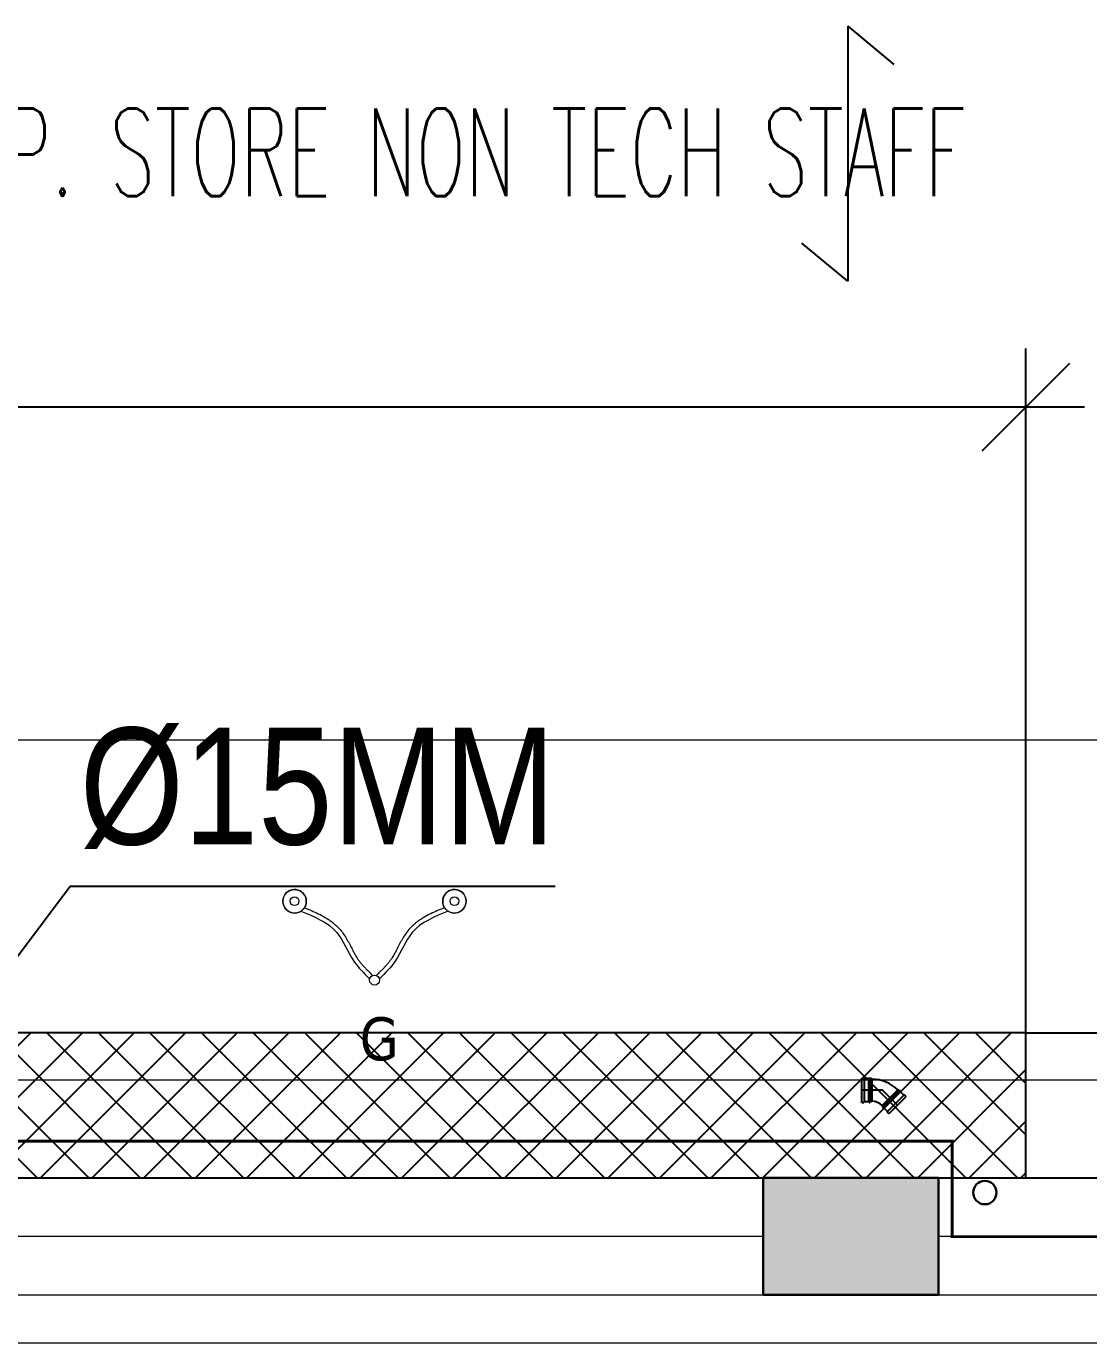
# Model space of a CAD drawing. Header units: inches. Extents: x 5899882 to 5988838, y -468923 to -96891.
# Drawn here: x 5961421 to 5963241, y -300615 to -298361 of the extents above; entities that cross this region are included whole.
import ezdxf

# ---------------------------------------------------------------- set-up
doc = ezdxf.new("R2010")
doc.units = ezdxf.units.IN
doc.header["$MEASUREMENT"] = 0
doc.linetypes.add('1', pattern=[0])
doc.layers.get('Defpoints').update_dxf_attribs({"color": 8})
for name, color, linetype in [('0- SLC ARCH LAYOUT', 7, 'Continuous'), ('0- SLC DIMENSION', 7, 'Continuous'), ('0-SLC RCC 2ND. FLOOR', 7, 'Continuous'), ('0-SLC-40 MM Waste water pipe', 3, 'Continuous'), ('0-SLC-DOMESTIC LINE', 5, 'DOMESTIC_LINE'), ('0-SLC-Raised portion', 1, 'Continuous')]:
    doc.layers.add(name, color=color, linetype=linetype)
for name, color, linetype, lineweight in [('ARLC-COL', 8, 'Continuous', 30), ('ARLC-DOOR-W', 8, 'Continuous', 5), ('ARLC-FURN', 8, 'Continuous', 9), ('ARLC-GAS BURNER', 8, 'Continuous', 5), ('ARLC-HATCH-C', 8, 'Continuous', 5), ('ARLC-TEXT0', 8, 'Continuous', 20), ('ARLC-WALL', 8, 'Continuous', 15)]:
    doc.layers.add(name, color=color, linetype=linetype, lineweight=lineweight)
doc.styles.add('ARIAL', font='tahoma.ttf')
doc.styles.add('RS', font='simplex8.shx', dxfattribs={"width": 0.6, "height": 150})
doc.styles.get("Standard").update_dxf_attribs({"font": 'arial.ttf'})
doc.styles.add('swis cn bt', font='swissc.ttf')
doc.linetypes.add('DOMESTIC_LINE', pattern='A,0.5,-0.2,["DWS",ARIAL,S=0.1,R=0,X=-0.1,Y=-0.05],-0.25', length=0.95)
doc.dimstyles.new('SLC', dxfattribs={"dimtxt": 200, "dimasz": 150, "dimexe": 100, "dimexo": 0, "dimgap": 50, "dimtad": 1, "dimdec": 0, "dimrnd": 5, "dimzin": 1, "dimdsep": 46, "dimtxsty": 'swis cn bt', "dimblk": 'OBLIQUE', "dimcen": 60, "dimdle": 100, "dimclrd": 256, "dimclre": 256, "dimclrt": 256, "dimazin": 0, "dimtfac": 1, "dimtdec": 0, "dimtofl": 0, "dimtmove": 0, "dimatfit": 3, "dimfxl": 0.18, "dimtolj": 1, "dimtzin": 0, "dimarcsym": 0})

# ---------------------------------------------------------------- blocks, each defined once
blk = doc.blocks.new('RFGREG')
at = {"layer": 'ARLC-GAS BURNER'}
for centre, radius in [((5822272.070768498, -124202.1893956452), 20.10720935384206), ((5822545.908537333, -124202.1893956452), 20.10720935384206), ((5822272.070768498, -124202.1893956452), 7.515690168781719), ((5822545.908537333, -124202.1893956452), 7.515690168781719), ((5822408.989652915, -124337.2598644519), 8.477221819872181), ((5822408.989652915, -124337.2598644519), 8.477221819872181)]:
    blk.add_circle(centre, radius, dxfattribs=at)
for centre, start, end in [((5822272.070768498, -124202.1893956452), 326.8884197447809, 302.9163751820741), ((5822545.908537333, -124202.1893956452), 237.0836248179259, 213.1115802542119)]:
    blk.add_arc(centre, 20.10720935398156, start, end, dxfattribs=at)
for points, knots in [([(5822288.912734442, -124213.1733863182), (5822287.284975689, -124212.5209903573), (5822294.997909827, -124215.5834849091), (5822306.829996289, -124220.6282213959), (5822316.669693973, -124225.4155811719), (5822324.320399028, -124229.6955316882), (5822329.945347056, -124233.1872457811), (5822335.390186883, -124236.9825287234), (5822340.607669981, -124241.1163770618), (5822345.546998465, -124245.623449869), (5822350.98655748, -124251.4254177199), (5822356.4974928, -124258.7699891576), (5822361.837886473, -124267.4820388253), (5822366.584874505, -124276.2943396331), (5822371.021913623, -124284.9380100645), (5822375.398988386, -124293.1452035071), (5822379.461768389, -124299.873473899), (5822383.367556197, -124305.3075867682), (5822387.062168133, -124309.8651567367), (5822391.091560405, -124314.3802067289), (5822395.478378108, -124318.9609738463), (5822400.236446774, -124323.7105546161), (5822403.650444264, -124327.0472011897), (5822405.426117113, -124328.7826426323)], [0, 0, 0, 0, 0.738277492306965, 1.47655498461393, 2.214832476920895, 2.583971223074378, 2.95310996922786, 3.322248715381343, 3.691387461534825, 4.060526207688308, 4.42966495384179, 5.003329291541268, 5.576993629240746, 6.150657966940224, 6.724322304639702, 7.297986642339179, 7.871650980038657, 8.267742593091194, 8.66383420614373, 9.059925819196266, 9.456017432248801, 9.852109045301338, 10.24820065835387, 10.24820065835387, 10.24820065835387, 10.24820065835387]), ([(5822529.066571387, -124213.1733863182), (5822530.69433014, -124212.5209903573), (5822522.981396003, -124215.5834849091), (5822511.149309541, -124220.6282213959), (5822501.309611857, -124225.4155811719), (5822493.658906802, -124229.6955316882), (5822488.033958774, -124233.1872457811), (5822482.589118946, -124236.9825287234), (5822477.371635849, -124241.1163770618), (5822472.432307365, -124245.623449869), (5822466.99274835, -124251.4254177199), (5822461.481813029, -124258.7699891576), (5822456.141419357, -124267.4820388253), (5822451.394431325, -124276.2943396331), (5822446.957392207, -124284.9380100645), (5822442.580317444, -124293.1452035071), (5822438.517537441, -124299.873473899), (5822434.611749633, -124305.3075867682), (5822430.917137697, -124309.8651567367), (5822426.887745425, -124314.3802067289), (5822422.500927722, -124318.9609738463), (5822417.742859056, -124323.7105546161), (5822414.328861566, -124327.0472011897), (5822412.553188717, -124328.7826426323)], [0, 0, 0, 0, 0.738277492306965, 1.47655498461393, 2.214832476920895, 2.583971223074378, 2.95310996922786, 3.322248715381343, 3.691387461534825, 4.060526207688308, 4.42966495384179, 5.003329291541268, 5.576993629240746, 6.150657966940224, 6.724322304639702, 7.297986642339179, 7.871650980038657, 8.267742593091194, 8.66383420614373, 9.059925819196266, 9.456017432248801, 9.852109045301338, 10.24820065835387, 10.24820065835387, 10.24820065835387, 10.24820065835387]), ([(5822282.785114285, -124218.9895988131), (5822306.061613195, -124228.4940432083), (5822347.979653743, -124245.6103495346), (5822367.396088498, -124302.3038251843), (5822390.592485375, -124324.9971157746), (5822400.066929175, -124334.2660685122)], [0, 0, 0, 0, 88.9716904361041, 160.226799647873, 209.4255196851703, 209.4255196851703, 209.4255196851703, 209.4255196851703]), ([(5822535.194191545, -124218.9895988131), (5822511.917692635, -124228.4940432083), (5822469.999652087, -124245.6103495346), (5822450.583217332, -124302.3038251843), (5822427.386820455, -124324.9971157746), (5822417.912376654, -124334.2660685122)], [0, 0, 0, 0, 88.9716904361041, 160.226799647873, 209.4255196851703, 209.4255196851703, 209.4255196851703, 209.4255196851703])]:
    blk.add_open_spline(points, degree=3, knots=knots, dxfattribs=at)
at = {"layer": 'ARLC-GAS BURNER', "insert": (5822417.17597674, -124438.3187295147), "char_height": 73.57202424491702, "attachment_point": 5, "style": 'ARIAL'}
blk.add_mtext('\\A1;G', dxfattribs=at)
blk = doc.blocks.new('A$C3DAD2E9A')
at = {"layer": 'ARLC-HATCH-C', "ltscale": 0.1}
for points in [[(17797.21052536089, -26486.0000000037), (17797.21052536089, -26286.0000000037), (17497.21052536089, -26286.0000000037), (17497.21052536089, -26486.0000000037)], [(17797.21052631456, -26486.00000000183), (17797.21052631456, -26286.00000000183), (17497.21052536089, -26286.00000000183), (17497.21052536089, -26486.00000000183)]]:
    blk.add_hatch(color=256, dxfattribs=at).paths.add_polyline_path(points)
at = {"layer": 'ARLC-COL'}
for points in [[(17497.21052536089, -26286.0000000037), (17797.21052536089, -26286.0000000037), (17797.21052536089, -26486.0000000037), (17497.21052536089, -26486.0000000037)], [(17497.21052536089, -26286.00000000183), (17797.21052631456, -26286.00000000183), (17797.21052631456, -26486.00000000183), (17497.21052536089, -26486.00000000183)]]:
    blk.add_lwpolyline(points, close=True, dxfattribs=at)
at = {"layer": 'ARLC-DOOR-W'}
for p, q in [((15097.21052536089, -26286.0000000018), (17497.21052536089, -26286.00000000183)), ((17797.21052631456, -26286.00000000183), (20197.21052631456, -26286.00000000186)), ((17497.21052536089, -26386.00000000183), (15097.21052536089, -26386.00000000183)), ((20197.21052631456, -26386.00000000186), (17797.21052631456, -26386.00000000186)), ((15097.21052536089, -26486.00000000183), (17497.21052536089, -26486.00000000183)), ((17797.21052631456, -26486.00000000186), (20197.21052631456, -26486.00000000186))]:
    blk.add_line(p, q, dxfattribs=at)
at = {"layer": 'ARLC-FURN'}
blk.add_line((14367.50910035986, -25536.0029455164), (21647.13383231312, -25536.0029455164), dxfattribs=at)
at = {"layer": 'ARLC-GAS BURNER'}
blk.add_blockref('RFGREG', (-5805577.826707826, 98389.97642778313), dxfattribs=at)
at = {"layer": 'ARLC-TEXT0', "style": 'RS', "width": 0.6}
blk.add_text('PREP. STORE NON TECH STAFF', height=150, dxfattribs=at).set_placement((15961.15570473764, -24604.71926981746))
blk = doc.blocks.new('1248')
at = {"color": 0}
for p, q in [((-21.3961457957048, 74.33709508599712), (-74.33522079500837, 21.40265661221929)), ((-15.58175697969273, 68.61844848259352), (-68.61708484450355, 15.58776557364035)), ((-57.93378595379181, 4.903528393246233), (-4.898458089097402, 57.9342113021994)), ((-1.488584969774819, 54.52403870108536), (-54.52391283423641, 1.493355792248619)), ((-52.08302221598568, -0.9477492038859054), (0.9523056485923008, 52.08293370483443)), ((-52.08302221598568, -0.9477492038859054), (0.9523056485923008, 52.08293370483443)), ((0.8416492305696008, 49.27756771061104), (-49.27764686057343, -0.8373388178879395)), ((-21.3961457957048, 74.33709508599712), (-19.46349067252595, 74.95116761303505)), ((-19.46349067252595, 74.95116761303505), (-14.99072858493309, 70.47801269276533)), ((-15.58175697969273, 68.61844848259352), (-14.99072858493309, 70.47801269276533)), ((-4.898458089097402, 57.9342113021994), (-15.58175697969273, 68.61844848259352)), ((-4.898458089097402, 57.9342113021994), (-2.962289048940873, 58.54940032598097)), ((-2.962289048940873, 58.54940032598097), (-0.8732262110570443, 56.46015401044859)), ((-1.488584969774819, 54.52403870108536), (-0.8732262110570443, 56.46015401044859)), ((0.9523056485923008, 52.08293370483443), (-1.488584969774819, 54.52403870108536)), ((0.8416492305696008, 49.27756771061104), (0.9523056485923008, 52.08293370483443)), ((-74.33522079500837, 21.40265661221929), (-75.04170177713968, 19.46141865232494)), ((-75.04170177713968, 19.46141865232494), (-70.55325388605706, 14.97257655137218)), ((-68.61708484450355, 15.58776557364035), (-70.55325388605706, 14.97257655137218)), ((-57.93378595379181, 4.903528393246233), (-68.61708484450355, 15.58776557364035)), ((-57.93378595379181, 4.903528393246233), (-58.54914471390657, 2.967413085396401)), ((-58.54914471390657, 2.967413085396401), (-56.46008187602274, 0.878166769980453)), ((-54.52391283423641, 1.493355792248619), (-56.46008187602274, 0.878166769980453)), ((-52.08302221598568, -0.9477492038859054), (-54.52391283423641, 1.493355792248619)), ((34.24933312076611, -35.43964225519449), (34.25244122289587, 35.43664633517619)), ((34.25244122289587, 35.43664633517619), (36.1580692374846, 37.49841844127514)), ((36.1580692374846, 37.49841844127514), (36.15478030010127, -37.50158148654737)), ((36.1580692374846, 37.49841844127514), (36.15478030010127, -37.50158148654737)), ((36.1580692374846, 37.49841844127514), (39.61016123718582, 37.49826705839951)), ((39.60687229956965, -37.50173286930658), (39.61016123718582, 37.49826705839951)), ((39.61016123718582, 37.49826705839951), (40.54423521808348, 39.30234980932437)), ((43.49874577869194, 39.302220246871), (40.54423521808348, 39.30234980932437)), ((44.43266152730211, 37.49805557949004), (43.49874577869194, 39.302220246871)), ((44.43266152730211, 37.49805557949004), (44.42937258980236, -37.50194434798323)), ((44.43266152730211, 37.49805557949004), (59.54179028223734, 37.49739300657529)), ((59.53850134497043, -37.50260692124721), (59.54179028223734, 37.49739300657529)), ((59.54179028223734, 37.49739300657529), (60.47586426325143, 39.30147575761657)), ((66.82376651617233, 39.30119738634676), (60.47586426325143, 39.30147575761657)), ((66.82376651617233, 39.30119738634676), (67.75768226652872, 37.49703271919861)), ((67.75439332914539, -37.50296720850747), (67.75768226652872, 37.49703271919861)), ((-49.27764686057343, -0.8373388178879395), (-52.08302221598568, -0.9477492038859054)), ((34.24933312076611, -35.43964225519449), (36.15478030010127, -37.50158148654737)), ((36.15478030010127, -37.50158148654737), (39.60687229956965, -37.50173286930658)), ((39.60687229956965, -37.50173286930658), (40.54078805027528, -39.30589753657114)), ((43.49529861088377, -39.30602709925734), (40.54078805027528, -39.30589753657114)), ((44.42937258980236, -37.50194434798323), (43.49529861088377, -39.30602709925734)), ((44.42937258980236, -37.50194434798323), (59.53850134497043, -37.50260692124721)), ((59.53850134497043, -37.50260692124721), (60.47241709521038, -39.30677158816252)), ((66.8203193481313, -39.30704995943235), (60.47241709521038, -39.30677158816252)), ((67.75439332914539, -37.50296720850747), (66.8203193481313, -39.30704995943235))]:
    blk.add_line(p, q, dxfattribs=at)
at = {"color": 8}
blk.add_lwpolyline([(-47.86568329529837, 47.8698758491082), (0, 0), (67.75603779789526, -0.0029672445962206)], dxfattribs=at)
at = {"color": 0}
for major_axis, ratio, start_param, end_param in [((0.0007284844286851, 47.25085910002532), 0.9999998811360696, 2.3561660550722, 3.141564218468798), ((0.0048137524652744, 118.1271476661954), 0.9999998811396335, 2.356191388299226, 3.141589551693978)]:
    blk.add_ellipse((34.25451329140924, 82.68750539550092), major_axis=major_axis, ratio=ratio, start_param=start_param, end_param=end_param, dxfattribs=at)
blk = doc.blocks.new('GYS')
for p, q in [((6635556.019349867, -325051.874496136), (6635556.019349867, -325488.3289776242)), ((6635556.019349867, -325051.874496136), (6635635.027213543, -325116.9592517474)), ((6635556.019349867, -325488.3289776242), (6635477.011486192, -325423.2442220127))]:
    blk.add_line(p, q)
blk = doc.blocks.new('A$C77C3199A')
at = {"layer": 'ARLC-WALL', "color": 30}
for p, q in [((13644.99999904632, -26118.00000000186), (21644.99999904633, -26118.00000000186)), ((13644.99999904632, -26568.00000000187), (21644.99999904633, -26568.00000000187))]:
    blk.add_line(p, q, dxfattribs=at)
at = {"color": 0}
blk.add_blockref('GYS', (-6617914, 300737.7997308561), dxfattribs=at)
blk = doc.blocks.new('_OBLIQUE')
at = {"color": 0, "linetype": 'ByBlock'}
blk.add_line((-0.5, -0.5), (0.5, 0.5), dxfattribs=at)
blk = doc.blocks.new('*D270')
at = {"layer": '0- SLC DIMENSION', "lineweight": -2, "transparency": 16777216}
for p, q in [((5958833.287221958, -300084.029981557), (5958833.287221958, -298912.5000000018)), ((5963133.287223468, -300084.0299815552), (5963133.287223468, -298912.5)), ((5963233.287223468, -299012.4999999999), (5958733.287221958, -299012.5000000018))]:
    blk.add_line(p, q, dxfattribs=at)
at = {"layer": 'Defpoints', "color": 0, "transparency": 16777216}
for p in [(5958833.287221958, -299012.5000000018), (5958833.287221958, -300084.029981557), (5963133.287223468, -300084.0299815552)]:
    blk.add_point(p, dxfattribs=at)
at = {"layer": '0- SLC DIMENSION', "lineweight": -2, "transparency": 16777216, "xscale": 150, "yscale": 150, "zscale": 150}
for p, rotation in [((5958833.287221958, -299012.5000000018), 180.000000000024), ((5963133.287223468, -299012.5), 2.398081733190338e-11)]:
    blk.add_blockref('_OBLIQUE', p, dxfattribs=dict(at, rotation=rotation))
at = {"layer": '0- SLC DIMENSION', "transparency": 16777216, "insert": (5960983.287222712, -298859.9675324684), "char_height": 200, "attachment_point": 5, "style": 'swis cn bt'}
blk.add_mtext('\\A1;4300', dxfattribs=at)
blk = doc.blocks.new('*D277')
at = {"layer": '0- SLC DIMENSION', "lineweight": -2, "transparency": 16777216}
for p, q in [((5963721, -300084.0299815552), (5963721, -299461.5624490877)), ((5963133.287223468, -300084.0299815552), (5963821, -300084.0299815552)), ((5963721, -300432.5280729981), (5963721, -300084.0299815552)), ((5963133.287226487, -300332.5280729981), (5963821, -300332.5280729981))]:
    blk.add_line(p, q, dxfattribs=at)
at = {"layer": 'Defpoints', "color": 0, "transparency": 16777216}
for p in [(5963133.287223468, -300084.0299815552), (5963721, -300084.0299815552), (5963133.287226487, -300332.5280729981)]:
    blk.add_point(p, dxfattribs=at)
at = {"layer": '0- SLC DIMENSION', "lineweight": -2, "transparency": 16777216, "xscale": 150, "yscale": 150, "zscale": 150}
for p, rotation in [((5963721, -300084.0299815552), 90), ((5963721, -300332.5280729981), 270)]:
    blk.add_blockref('_OBLIQUE', p, dxfattribs=dict(at, rotation=rotation))
at = {"layer": '0- SLC DIMENSION', "transparency": 16777216, "insert": (5963568.207792208, -299697.7962153205), "char_height": 200, "attachment_point": 5, "rotation": 90, "style": 'swis cn bt'}
blk.add_mtext('\\A1;250', dxfattribs=at)

msp = doc.modelspace()

# ---------------------------------------------------------------- block references
at = {"layer": '0- SLC ARCH LAYOUT'}
msp.add_blockref('A$C3DAD2E9A', (5945186.076699616, -274046.5280729962), dxfattribs=at)

# ---------------------------------------------------------------- next in the draw order: hatches: boundary and pattern name
at = {"layer": '0-SLC-Raised portion'}
h = msp.add_hatch(dxfattribs=at)
h.set_pattern_fill('ANSI37', color=256, scale=500, angle=360)
h.set_pattern_definition([(44.99999999999994, (5354656.106976276, 2474263.077529719), (-44.19417382415921, 44.19417382415923), []), (134.9999999999999, (5354656.106976276, 2474263.077529719), (-44.19417382415923, -44.19417382415921), [])])
h.paths.add_polyline_path([(5958833.287221958, -300084.029981557), (5958833.287224977, -300332.5280729999), (5963133.287226487, -300332.5280729981), (5963133.287223468, -300084.0299815552)])

# ---------------------------------------------------------------- next in the draw order: linework, layer by layer
at = {"layer": '0-SLC-40 MM Waste water pipe', "lineweight": 30}
msp.add_circle((5963062.865077711, -300357.5278104195), 19.9999999994761, dxfattribs=at)
at = {"layer": '0-SLC-DOMESTIC LINE', "color": 5, "linetype": '1', "const_width": 5}
msp.add_lwpolyline([(5965958.114884595, -300433.0205951998), (5963007, -300433.02059521), (5963007, -300269.5), (5960203, -300269.5), (5960203.000000001, -300394.4999999987), (5958867.499999999, -300394.5000000013)], dxfattribs=at)
at = {"layer": '0-SLC-Raised portion'}
msp.add_lwpolyline([(5958833.287221958, -300084.029981557), (5958833.287224977, -300332.5280729999), (5963133.287226487, -300332.5280729981), (5963133.287223468, -300084.0299815552)], close=True, dxfattribs=at)

# ---------------------------------------------------------------- next in the draw order: block references
at = {"layer": '0-SLC RCC 2ND. FLOOR'}
msp.add_blockref('A$C77C3199A', (5945186.076699616, -274046.5280729962), dxfattribs=at)
at = {"layer": '0-SLC-40 MM Waste water pipe', "lineweight": 30, "xscale": 0.5333650478352798, "yscale": 0.5333650478352798, "zscale": 0.5333650478352798, "rotation": 180.0067623184807}
msp.add_blockref('1248', (5962887.639467386, -300182.3028202838), dxfattribs=at)

# ---------------------------------------------------------------- next in the draw order: texts
at = {"layer": '0-SLC-DOMESTIC LINE', "linetype": '1', "insert": (5962327.000000001, -299561.5074777881), "char_height": 200, "width": 687.5945739665035, "attachment_point": 3}
msp.add_mtext('{\\fSwis721 Cn BT|b0|i0|c0|p34;%%C15MM}', dxfattribs=at)

# ---------------------------------------------------------------- next in the draw order: dimensions: what is measured, and where the dimension line sits
at = {"layer": '0- SLC DIMENSION', "color": 1}
dim = msp.add_aligned_dim(p1=(5963133.287223468, -300084.0299815552), p2=(5958833.287221958, -300084.029981557), distance=-1071.5299815551843, dimstyle='SLC', dxfattribs=at)
dim.commit()
dim.dimension.update_dxf_attribs({"geometry": '*D270', "text_midpoint": (5960983.287222712, -298859.9675324684)})
dim = msp.add_linear_dim(base=(5963721, -300084.0299815552), p1=(5963133.287226487, -300332.5280729981), p2=(5963133.287223468, -300084.0299815552), angle=90, dimstyle='SLC', dxfattribs=at)
dim.commit()
dim.dimension.update_dxf_attribs({"geometry": '*D277', "text_midpoint": (5963568.207792208, -299697.7962153205)})

# ---------------------------------------------------------------- next in the draw order: leaders
at = {"layer": '0-SLC-DOMESTIC LINE', "linetype": '1'}
msp.add_leader([(5961167, -300269.5), (5961495.866172348, -299833.0074777881), (5962327, -299833.0074777881)], dimstyle='SLC', override={"dimgap": 50, "dimtad": 0, "dimfxlon": 1}, dxfattribs=at)

doc.saveas('drawing.dxf')
